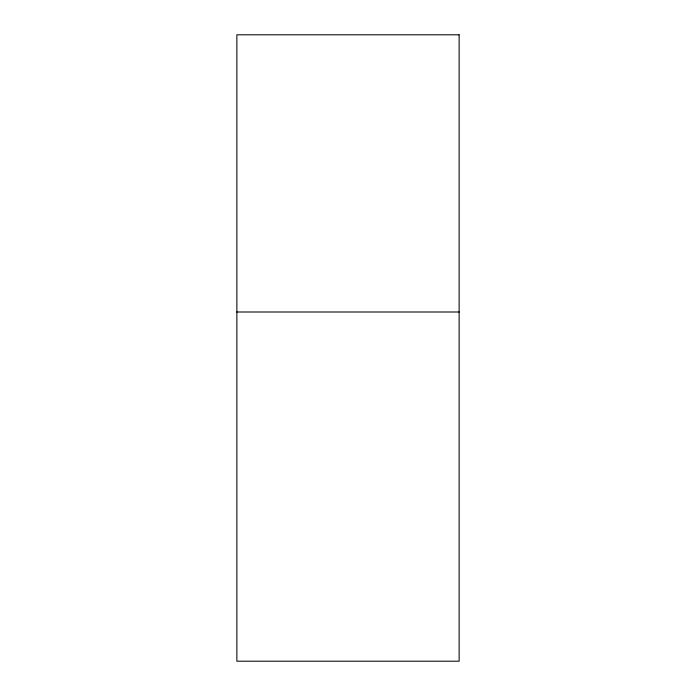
<?xml version="1.0" encoding="UTF-8"?>
<svg xmlns="http://www.w3.org/2000/svg" width="696" height="696" viewBox="0 0 696 696"><rect width="100%" height="100%" fill="white"/><g stroke="black" fill="none" stroke-linecap="round" stroke-linejoin="round"><path stroke-width="1.04" d="M236.866 311.999L459.134 311.999M459.134 34.8L236.866 34.8L236.866 661.2L459.134 661.2L459.134 34.8"/></g></svg>
